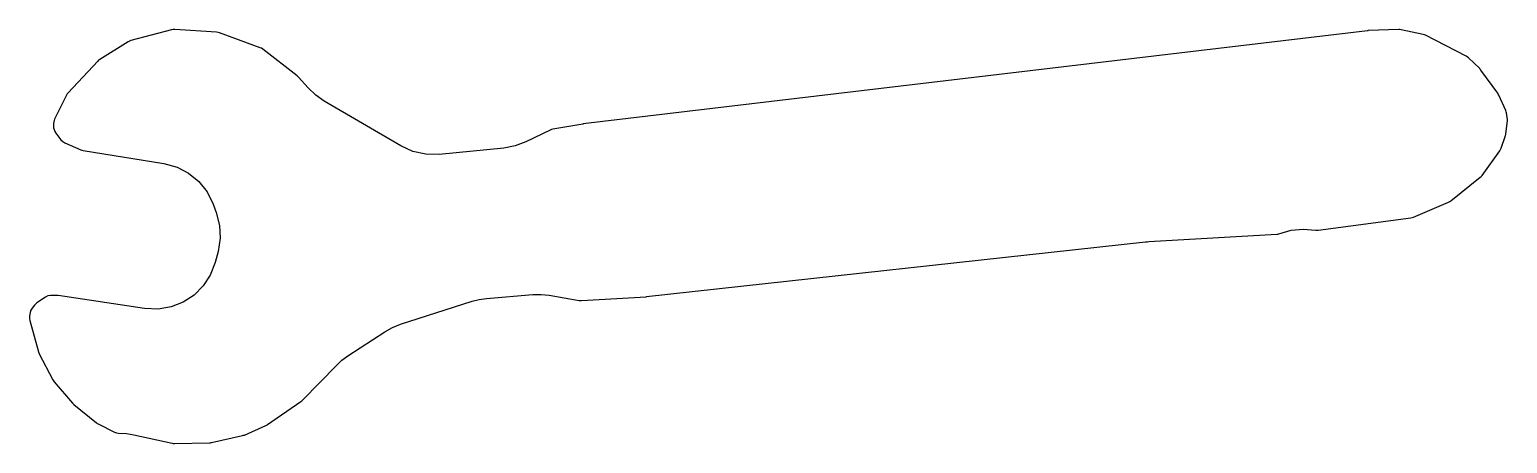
# Model space of a CAD drawing. Header units: millimetres. Extents: x 0 to 148, y 0 to 41.
import ezdxf

# ---------------------------------------------------------------- set-up
doc = ezdxf.new("R2010")
doc.units = ezdxf.units.MM
doc.layers.add('POCKET', color=7, linetype='Continuous')

msp = doc.modelspace()

# ---------------------------------------------------------------- linework, layer by layer
at = {"layer": 'POCKET'}
for p, q in [((9.87, 40.14), (7.02, 38.37)), ((10, 40.21), (9.87, 40.14)), ((10.14, 40.26), (10, 40.21)), ((14.21, 41.33), (10.14, 40.26)), ((14.37, 41.36), (14.21, 41.33)), ((14.53, 41.36), (14.37, 41.36)), ((18.71, 41.1), (14.53, 41.36)), ((18.86, 41.08), (18.71, 41.1)), ((18.99, 41.04), (18.86, 41.08)), ((23.07, 39.55), (18.99, 41.04)), ((133.81, 41.25), (55.38, 31.93)), ((133.85, 41.25), (133.81, 41.25)), ((133.89, 41.26), (133.85, 41.25)), ((136.95, 41.36), (133.89, 41.26)), ((137.07, 41.36), (136.95, 41.36)), ((137.19, 41.34), (137.07, 41.36)), ((139.38, 40.88), (137.19, 41.34)), ((139.51, 40.85), (139.38, 40.88)), ((139.63, 40.79), (139.51, 40.85)), ((143.68, 38.72), (139.63, 40.79)), ((23.21, 39.49), (23.07, 39.55)), ((23.34, 39.4), (23.21, 39.49)), ((26.77, 36.75), (23.34, 39.4)), ((143.81, 38.64), (143.68, 38.72)), ((143.92, 38.55), (143.81, 38.64)), ((145.05, 37.46), (143.92, 38.55)), ((6.82, 38.2), (3.86, 35.03)), ((6.91, 38.3), (6.82, 38.2)), ((7.02, 38.37), (6.91, 38.3)), ((145.11, 37.39), (145.05, 37.46)), ((145.17, 37.32), (145.11, 37.39)), ((146.85, 35), (145.17, 37.32)), ((26.84, 36.69), (26.77, 36.75)), ((26.91, 36.62), (26.84, 36.69)), ((27.86, 35.53), (26.91, 36.62)), ((28.62, 34.8), (27.86, 35.53)), ((3.7, 34.81), (2.55, 32.55)), ((3.77, 34.93), (3.7, 34.81)), ((3.86, 35.03), (3.77, 34.93)), ((29.47, 34.2), (28.62, 34.8)), ((37.12, 29.74), (29.47, 34.2)), ((146.9, 34.91), (146.85, 35)), ((146.95, 34.82), (146.9, 34.91)), ((147.65, 33.26), (146.95, 34.82)), ((2.55, 32.55), (2.5, 32.42)), ((147.69, 33.15), (147.65, 33.26)), ((147.72, 33.03), (147.69, 33.15)), ((147.81, 32.56), (147.72, 33.03)), ((147.82, 32.42), (147.81, 32.56)), ((2.4, 31.97), (2.39, 31.76)), ((2.39, 31.76), (2.41, 31.56)), ((2.46, 32.28), (2.4, 31.97)), ((2.41, 31.56), (2.45, 31.38)), ((2.45, 31.38), (2.52, 31.18)), ((2.5, 32.42), (2.46, 32.28)), ((2.52, 31.18), (2.63, 31)), ((52.08, 31.31), (49.65, 30.14)), ((52.21, 31.37), (52.08, 31.31)), ((52.35, 31.4), (52.21, 31.37)), ((55.33, 31.92), (52.35, 31.4)), ((55.36, 31.92), (55.33, 31.92)), ((55.38, 31.93), (55.36, 31.92)), ((147.66, 30.9), (147.82, 32.27)), ((147.82, 32.27), (147.82, 32.42)), ((2.63, 31), (3.14, 30.35)), ((3.14, 30.35), (3.32, 30.17)), ((3.32, 30.17), (3.54, 30.04)), ((3.54, 30.04), (5.12, 29.36)), ((38.35, 29.18), (37.12, 29.74)), ((48.57, 29.73), (47.44, 29.51)), ((49.65, 30.14), (48.57, 29.73)), ((147.2, 29.5), (147.61, 30.69)), ((147.61, 30.69), (147.64, 30.79)), ((147.64, 30.79), (147.66, 30.9)), ((5.12, 29.36), (5.24, 29.32)), ((5.24, 29.32), (5.36, 29.29)), ((5.36, 29.29), (13.43, 27.97)), ((39.62, 28.9), (38.35, 29.18)), ((40.98, 28.89), (39.62, 28.9)), ((47.44, 29.51), (40.98, 28.89)), ((145.3, 26.79), (147.07, 29.24)), ((147.07, 29.24), (147.14, 29.37)), ((147.14, 29.37), (147.2, 29.5)), ((13.43, 27.97), (14.75, 27.61)), ((14.75, 27.61), (15.91, 27.01)), ((15.91, 27.01), (16.93, 26.17)), ((145.11, 26.6), (145.21, 26.69)), ((145.21, 26.69), (145.3, 26.79)), ((16.93, 26.17), (17.75, 25.14)), ((17.75, 25.14), (18.36, 23.92)), ((142.17, 24.26), (145.11, 26.6)), ((18.36, 23.92), (18.67, 23.09)), ((138.42, 22.61), (141.94, 24.13)), ((141.94, 24.13), (142.06, 24.19)), ((142.06, 24.19), (142.17, 24.26)), ((18.67, 23.09), (19.01, 21.79)), ((128.9, 21.31), (138.15, 22.54)), ((138.15, 22.54), (138.29, 22.57)), ((138.29, 22.57), (138.42, 22.61)), ((19.01, 21.79), (19.07, 20.5)), ((111.96, 20.17), (124.74, 20.9)), ((124.74, 20.9), (124.86, 20.92)), ((124.86, 20.92), (124.97, 20.94)), ((124.97, 20.94), (126.2, 21.31)), ((126.2, 21.31), (127.39, 21.42)), ((127.39, 21.42), (128.67, 21.3)), ((128.67, 21.3), (128.78, 21.3)), ((128.78, 21.3), (128.9, 21.31)), ((19.07, 20.5), (18.85, 19.17)), ((61.71, 14.67), (111.63, 20.14)), ((111.63, 20.14), (111.8, 20.16)), ((111.8, 20.16), (111.96, 20.17)), ((18.56, 18.1), (18.08, 16.83)), ((18.85, 19.17), (18.56, 18.1)), ((18.08, 16.83), (17.37, 15.74)), ((2.11, 14.78), (1.84, 14.74)), ((2.69, 14.8), (2.11, 14.78)), ((2.78, 14.8), (2.69, 14.8)), ((2.87, 14.79), (2.78, 14.8)), ((11.51, 13.49), (2.87, 14.79)), ((16.45, 14.82), (15.36, 14.11)), ((17.37, 15.74), (16.45, 14.82)), ((45.71, 14.5), (50.33, 14.88)), ((50.33, 14.88), (51.16, 14.9)), ((51.16, 14.9), (51.98, 14.81)), ((51.98, 14.81), (54.99, 14.29)), ((0.14, 13.32), (0.07, 13.08)), ((0.27, 13.53), (0.14, 13.32)), ((0.51, 13.83), (0.27, 13.53)), ((0.62, 13.95), (0.51, 13.83)), ((0.74, 14.05), (0.62, 13.95)), ((1.59, 14.61), (0.74, 14.05)), ((1.84, 14.74), (1.59, 14.61)), ((12.87, 13.43), (11.51, 13.49)), ((14.15, 13.64), (12.87, 13.43)), ((15.36, 14.11), (14.15, 13.64)), ((37.11, 11.91), (44.26, 14.21)), ((44.26, 14.21), (44.98, 14.4)), ((44.98, 14.4), (45.71, 14.5)), ((54.99, 14.29), (55.11, 14.28)), ((55.11, 14.28), (55.22, 14.28)), ((55.22, 14.28), (61.66, 14.66)), ((61.66, 14.66), (61.69, 14.66)), ((61.69, 14.66), (61.71, 14.67)), ((0.01, 12.71), (0, 12.49)), ((0, 12.49), (0.03, 12.28)), ((0.07, 13.08), (0.01, 12.71)), ((0.03, 12.28), (0.89, 9.16)), ((36.29, 11.59), (37.11, 11.91)), ((31.82, 8.74), (35.53, 11.16)), ((35.53, 11.16), (36.29, 11.59)), ((0.89, 9.16), (0.93, 9.06)), ((0.93, 9.06), (0.97, 8.97)), ((0.97, 8.97), (2.34, 6.35)), ((27.3, 4.32), (30.72, 7.83)), ((30.72, 7.83), (31.25, 8.31)), ((31.25, 8.31), (31.82, 8.74)), ((2.34, 6.35), (2.4, 6.25)), ((2.4, 6.25), (2.47, 6.16)), ((2.47, 6.16), (4.3, 4.02)), ((4.3, 4.02), (4.36, 3.96)), ((4.36, 3.96), (4.43, 3.9)), ((4.43, 3.9), (6.68, 2.07)), ((23.81, 1.88), (27.15, 4.2)), ((27.15, 4.2), (27.23, 4.26)), ((27.23, 4.26), (27.3, 4.32)), ((6.68, 2.07), (6.77, 2)), ((6.77, 2), (6.86, 1.95)), ((6.86, 1.95), (8.49, 1.13)), ((21.49, 0.84), (23.64, 1.79)), ((23.64, 1.79), (23.73, 1.83)), ((23.73, 1.83), (23.81, 1.88)), ((8.49, 1.13), (8.69, 1.06)), ((8.69, 1.06), (8.9, 1.03)), ((8.9, 1.03), (9.68, 0.99)), ((9.68, 0.99), (10.43, 0.87)), ((10.43, 0.87), (14.25, 0.02)), ((14.25, 0.02), (14.37, 0)), ((14.37, 0), (14.49, 0)), ((14.49, 0), (17.99, 0.06)), ((17.99, 0.06), (18.09, 0.07)), ((18.09, 0.07), (18.19, 0.09)), ((18.19, 0.09), (21.31, 0.78)), ((21.31, 0.78), (21.4, 0.81)), ((21.4, 0.81), (21.49, 0.84))]:
    msp.add_line(p, q, dxfattribs=at)

doc.saveas('drawing.dxf')
